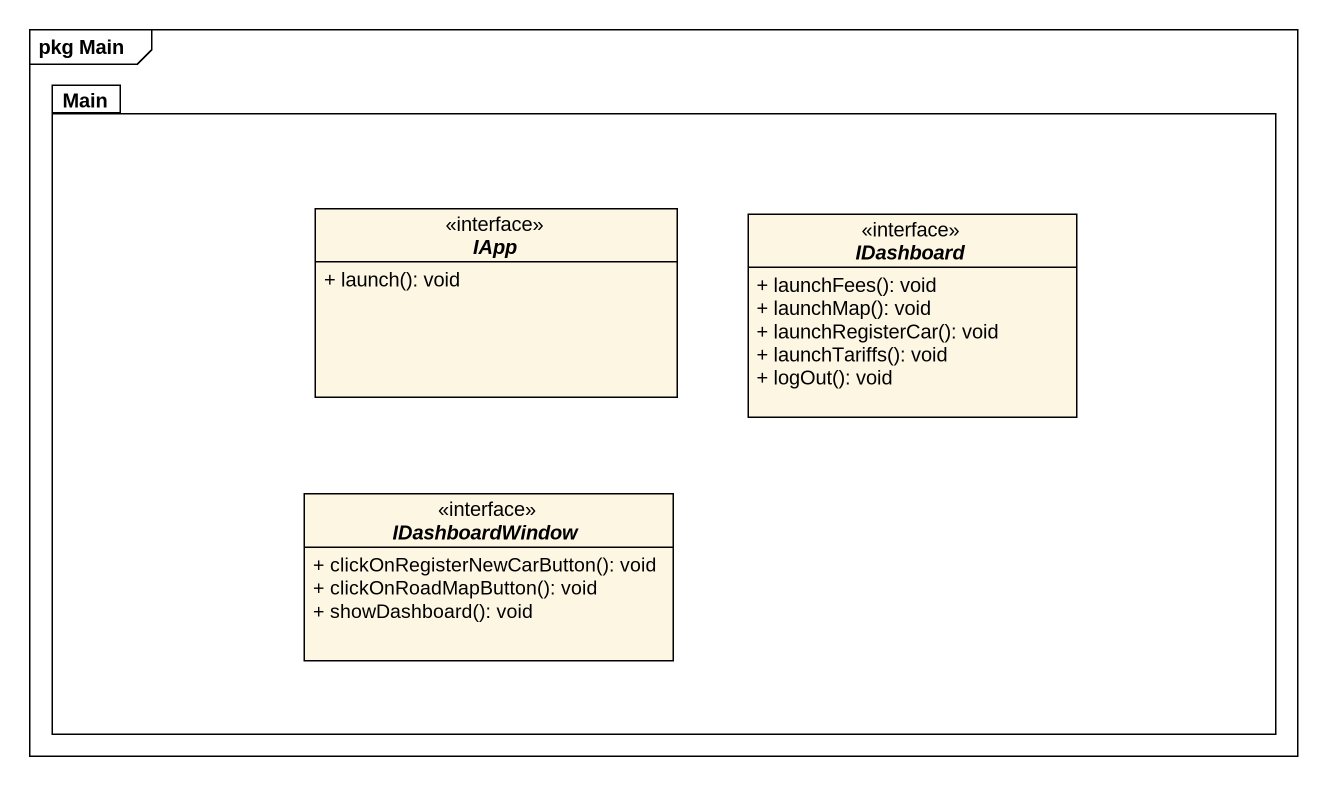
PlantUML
@startuml
mainframe pkg Main
hide circle
hide empty members
skinparam classAttributeIconSize 0
package Main {
  interface IApp {
    + launch(): void
  }
  interface IDashboard {
    + launchFees(): void
    + launchMap(): void
    + launchRegisterCar(): void
    + launchTariffs(): void
    + logOut(): void
  }
  interface IDashboardWindow {
    + clickOnRegisterNewCarButton(): void
    + clickOnRoadMapButton(): void
    + showDashboard(): void
  }
}
@enduml
